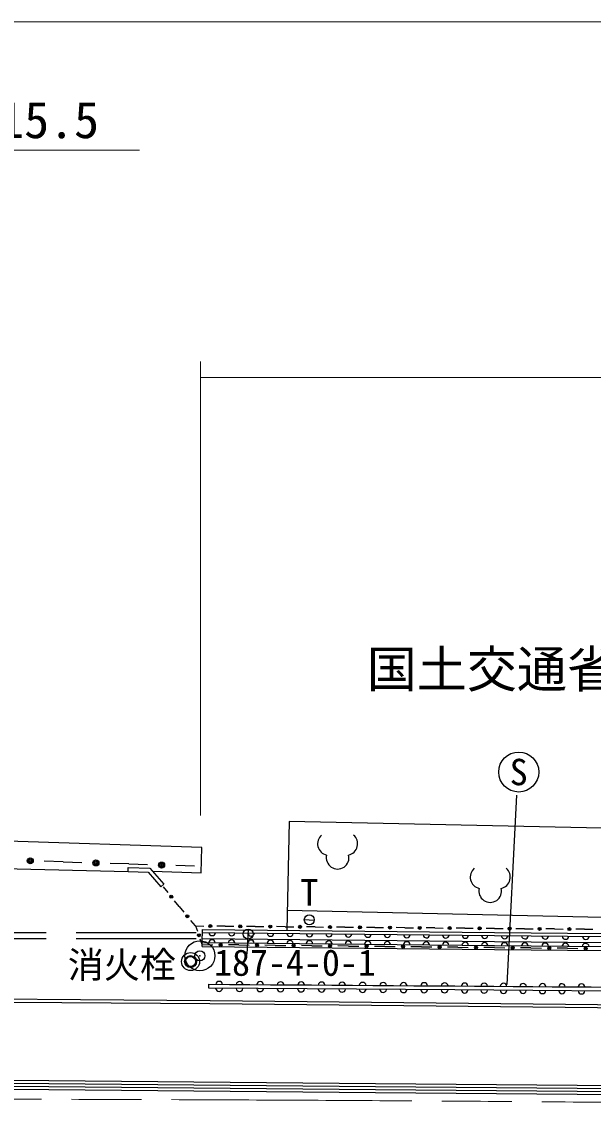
# Model space of a CAD drawing. Units: millimetres, scale not verified. Extents: x 40000 to 680000, y 20000 to 380000.
# Drawn here: x 109466 to 138021, y 288177 to 342446 of the extents above; entities that cross this region are included whole.
import ezdxf
from ezdxf.enums import TextEntityAlignment as Align

# ---------------------------------------------------------------- set-up
doc = ezdxf.new("R2010")
doc.units = ezdxf.units.MM
doc.header["$LTSCALE"] = 1000
doc.header["$PDMODE"] = 32
doc.header["$PDSIZE"] = 500
doc.linetypes.add('CHAIN', pattern=[18.5, 12, -1.5, 3.5, -1.5])
doc.linetypes.add('DASHED', pattern=[7.5, 6, -1.5])
for name, color, linetype, lineweight in [('M-BGD', 7, 'Continuous', 25), ('M-BGD-EXST', 7, 'Continuous', 25), ('M-BMK', 2, 'CHAIN', 13), ('M-BMK-HTXT', 7, 'Continuous', 13), ('M-BMK-SRVR', 3, 'Continuous', 25), ('M-STR-HTXT', 7, 'Continuous', 13), ('M-STR-STRC', 7, 'Continuous', 25)]:
    doc.layers.add(name, color=color, linetype=linetype, lineweight=lineweight)
doc.styles.add('ＭＳ ゴシック', font='')
doc.styles.get('ＭＳ ゴシック').set_extended_font_data('MS Gothic')

msp = doc.modelspace()

# ---------------------------------------------------------------- linework, layer by layer
at = {"layer": 'M-BGD'}
for p, q in [((122827, 302503), (122708, 297059)), ((142712, 302068), (122827, 302503)), ((118465, 301196), (104722, 301644)), ((118424, 299937), (118465, 301196)), ((108534, 300149), (114777, 300001)), ((111534, 300483), (110596, 300512)), ((111534, 300483), (112471, 300453)), ((114815, 300379), (113877, 300409)), ((114777, 300001), (114781, 300201)), ((114815, 300379), (115752, 300350)), ((118096, 300276), (117158, 300305)), ((116008, 300015), (118424, 299937)), ((116419, 299232), (116571, 299363)), ((116530, 299232), (116760, 298953)), ((117335, 298257), (117105, 298536)), ((117335, 298257), (117566, 297979)), ((122730, 298074), (142615, 297639)), ((118141, 297283), (117911, 297562)), ((118141, 297283), (118240, 297018)), ((118141, 297283), (118568, 297280)), ((118489, 296453), (118496, 297103)), ((119636, 297271), (119209, 297274)), ((119636, 297271), (120064, 297267)), ((121131, 297258), (120704, 297262)), ((121131, 297258), (121559, 297254)), ((122626, 297245), (122199, 297249)), ((122626, 297245), (123054, 297242)), ((124122, 297233), (123694, 297236)), ((124122, 297233), (124549, 297229)), ((125617, 297220), (125189, 297223)), ((125617, 297220), (126044, 297216)), ((127112, 297207), (126685, 297211)), ((127112, 297207), (127539, 297204)), ((128607, 297194), (128180, 297198)), ((128607, 297194), (129034, 297191)), ((130102, 297182), (129675, 297185)), ((130102, 297182), (130529, 297178)), ((131597, 297169), (131170, 297173)), ((131597, 297169), (132024, 297165)), ((133092, 297156), (132665, 297160)), ((133092, 297156), (133519, 297153)), ((134587, 297144), (134160, 297147)), ((134587, 297144), (135014, 297140)), ((136082, 297131), (135655, 297135)), ((136082, 297131), (136509, 297127)), ((137577, 297118), (137150, 297122)), ((137577, 297118), (138004, 297115)), ((118488, 296353), (118389, 296619)), ((118487, 296253), (118489, 296453)), ((118488, 296353), (119009, 296348)), ((120312, 296334), (119791, 296339)), ((120312, 296334), (120833, 296329)), ((122136, 296315), (121615, 296320)), ((122136, 296315), (122657, 296310)), ((123960, 296296), (123439, 296301)), ((123960, 296296), (124481, 296291)), ((125784, 296277), (125263, 296282)), ((125784, 296277), (126305, 296272)), ((127608, 296258), (127087, 296263)), ((127608, 296258), (128129, 296253)), ((129432, 296239), (128911, 296244)), ((129432, 296239), (129953, 296234)), ((131256, 296220), (130735, 296225)), ((131256, 296220), (131777, 296215)), ((133080, 296201), (132559, 296206)), ((133080, 296201), (133602, 296196)), ((134906, 296184), (134385, 296189)), ((134906, 296184), (135428, 296180)), ((136733, 296168), (136211, 296172)), ((136733, 296168), (137255, 296163)), ((118813, 294168), (118815, 294368)), ((118815, 294368), (119839, 294361)), ((119839, 294361), (120864, 294354)), ((120864, 294354), (121888, 294347)), ((121888, 294347), (122912, 294341)), ((122912, 294341), (123937, 294334)), ((123937, 294334), (124961, 294327)), ((124961, 294327), (125985, 294320)), ((125985, 294320), (127010, 294314)), ((127010, 294314), (128034, 294307)), ((128034, 294307), (129059, 294300)), ((129059, 294300), (130083, 294293)), ((130083, 294293), (131107, 294287)), ((131107, 294287), (132081, 294279)), ((132081, 294279), (133054, 294271)), ((133054, 294271), (134027, 294264)), ((134027, 294264), (135000, 294256)), ((135000, 294256), (135974, 294249)), ((135974, 294249), (136947, 294241)), ((136947, 294241), (137920, 294234)), ((137920, 294234), (138893, 294226))]:
    msp.add_line(p, q, dxfattribs=at)
at = {"layer": 'M-BGD', "linetype": 'DASHED'}
for p, q in [((104682, 296968), (118494, 296953)), ((104681, 296668), (118491, 296653))]:
    msp.add_line(p, q, dxfattribs=at)
at = {"layer": 'M-BGD'}
for points in [[(114781, 300201), (115870, 300175), (116571, 299363)], [(114777, 300001), (115776, 299977), (116419, 299232)], [(118494, 296953), (133086, 296801), (151351, 296634), (167530, 296489), (184150, 296349)], [(118496, 297103), (133087, 296951), (151352, 296784), (167531, 296639), (184094, 296499)], [(118489, 296453), (133081, 296301), (151347, 296134), (167526, 295989), (184772, 295844)], [(118491, 296653), (133083, 296501), (151348, 296334), (167527, 296189), (184774, 296044)], [(118487, 296253), (133079, 296101), (151345, 295934), (167524, 295789), (184771, 295644)], [(196092, 294535), (195014, 294000), (193808, 293609), (192567, 293529), (180919, 293660), (168618, 293761), (155085, 293874), (142785, 293996), (131106, 294087), (118813, 294168)]]:
    msp.add_lwpolyline(points, dxfattribs=at)
for centre, radius in [((109893, 300534), 150), ((109893, 300534), 99), ((109893, 300534), 49), ((113174, 300431), 150), ((113174, 300431), 99), ((113174, 300431), 49), ((116455, 300327), 150), ((116455, 300327), 99), ((116455, 300327), 49), ((116933, 298744), 75), ((116933, 298744), 49.5), ((116933, 298744), 24.5), ((117738, 297770), 75), ((117738, 297770), 49.5), ((117738, 297770), 24.5), ((118315, 296818), 75), ((118315, 296818), 49.5), ((118889, 297277), 75), ((118889, 297277), 49.5), ((118889, 297277), 24.5), ((120384, 297264), 75), ((120384, 297264), 49.5), ((120384, 297264), 24.5), ((121879, 297252), 75), ((121879, 297252), 49.5), ((121879, 297252), 24.5), ((123374, 297239), 75), ((123374, 297239), 49.5), ((123374, 297239), 24.5), ((124869, 297226), 75), ((124869, 297226), 49.5), ((124869, 297226), 24.5), ((126364, 297214), 75), ((126364, 297214), 49.5), ((126364, 297214), 24.5), ((127859, 297201), 75), ((127859, 297201), 49.5), ((127859, 297201), 24.5), ((129354, 297188), 75), ((129354, 297188), 49.5), ((129354, 297188), 24.5), ((130849, 297175), 75), ((130849, 297175), 49.5), ((130849, 297175), 24.5), ((132344, 297163), 75), ((132344, 297163), 49.5), ((132344, 297163), 24.5), ((133839, 297150), 75), ((133839, 297150), 49.5), ((133839, 297150), 24.5), ((135335, 297137), 75), ((135335, 297137), 49.5), ((135335, 297137), 24.5), ((136830, 297125), 75), ((136830, 297125), 49.5), ((136830, 297125), 24.5), ((118315, 296818), 24.5), ((119400, 296344), 75), ((119400, 296344), 49.5), ((119400, 296344), 24.5), ((121224, 296325), 75), ((121224, 296325), 49.5), ((121224, 296325), 24.5), ((123048, 296306), 75), ((123048, 296306), 49.5), ((123048, 296306), 24.5), ((124872, 296287), 75), ((124872, 296287), 49.5), ((124872, 296287), 24.5), ((126696, 296268), 75), ((126696, 296268), 49.5), ((128520, 296249), 75), ((126696, 296268), 24.5), ((128520, 296249), 49.5), ((128520, 296249), 24.5), ((130344, 296230), 75), ((130344, 296230), 49.5), ((130344, 296230), 24.5), ((132168, 296211), 75), ((132168, 296211), 49.5), ((132168, 296211), 24.5), ((133993, 296193), 75), ((133993, 296193), 49.5), ((133993, 296193), 24.5), ((135820, 296176), 75), ((135820, 296176), 49.5), ((135820, 296176), 24.5), ((137646, 296159), 75), ((137646, 296159), 49.5), ((137646, 296159), 24.5), ((117903, 295502), 250)]:
    msp.add_circle(centre, radius, dxfattribs=at)
for centre, radius, start, end in [((118981, 296961), 163, 183.8558, 354.9496), ((119954, 296950), 163, 183.8558, 354.9513), ((120926, 296940), 163, 183.8557, 354.9514), ((121899, 296930), 163, 183.8558, 354.9495), ((122872, 296920), 163, 183.8558, 354.9496), ((123845, 296910), 163, 183.8566, 354.9505), ((124817, 296900), 163, 183.8557, 354.9514), ((125790, 296890), 163, 183.8558, 354.9496), ((126763, 296879), 163, 183.8558, 354.9495), ((127736, 296869), 163, 183.8557, 354.9514), ((118975, 296435), 163, 3.8593, 174.9477), ((119948, 296425), 163, 3.8574, 174.9478), ((120921, 296415), 163, 3.8566, 174.9487), ((121894, 296405), 163, 3.8574, 174.9478), ((122867, 296395), 163, 3.8574, 174.9478), ((123839, 296385), 163, 3.8566, 174.9487), ((124812, 296375), 163, 3.8574, 174.9478), ((125785, 296364), 163, 3.8574, 174.9478), ((126758, 296354), 163, 3.8566, 174.9505), ((127730, 296344), 163, 3.8574, 174.9496), ((128703, 296334), 163, 3.8574, 174.9496), ((128708, 296859), 163, 183.8558, 354.9513), ((129676, 296324), 163, 3.8566, 174.9505), ((129681, 296849), 163, 183.8557, 354.9514), ((130649, 296314), 163, 3.8574, 174.9496), ((130654, 296839), 163, 183.8566, 354.9487), ((131622, 296304), 163, 3.8574, 174.9496), ((131627, 296829), 163, 183.8576, 354.9495), ((132594, 296293), 163, 3.8566, 174.9505), ((132599, 296819), 163, 183.8557, 354.9514), ((133587, 296276), 170, 6.248, 172.7127), ((133593, 296817), 170, 186.3374, 352.6151), ((134600, 296267), 170, 6.248, 172.7127), ((134608, 296807), 170, 186.3364, 352.6144), ((135613, 296258), 170, 6.2479, 172.7128), ((135623, 296798), 170, 186.3374, 352.6151), ((136626, 296249), 170, 6.2479, 172.7128), ((136638, 296789), 170, 186.3374, 352.6151), ((137640, 296240), 170, 6.2479, 172.7128), ((137652, 296780), 170, 186.3382, 352.6142), ((119326, 294187), 172, 187.0194, 352.2238), ((119327, 294342), 172, 7.0176, 172.224), ((120350, 294180), 172, 187.0193, 352.2239), ((120351, 294335), 172, 7.0175, 172.2241), ((121375, 294173), 172, 187.0193, 352.2239), ((121376, 294329), 172, 7.0183, 172.2232), ((122399, 294166), 172, 187.0193, 352.2239), ((122400, 294322), 172, 7.0183, 172.2232), ((123424, 294315), 172, 7.0176, 172.224), ((124449, 294308), 172, 7.0201, 172.223), ((125473, 294302), 172, 7.0201, 172.223), ((126498, 294295), 172, 7.0194, 172.2238), ((127522, 294288), 172, 7.0193, 172.2239), ((128546, 294281), 172, 7.0201, 172.223), ((129571, 294274), 172, 7.0194, 172.2238), ((130595, 294268), 172, 7.0194, 172.2238), ((131594, 294270), 163, 4.0362, 175.078), ((132567, 294263), 163, 4.0362, 175.078), ((133540, 294255), 163, 4.0381, 175.0779), ((134514, 294247), 163, 4.0381, 175.0779), ((135487, 294240), 163, 4.0381, 175.0761), ((136460, 294232), 163, 4.0362, 175.078), ((137433, 294225), 163, 4.0362, 175.078), ((123423, 294159), 172, 187.0194, 352.2238), ((124448, 294153), 172, 187.0195, 352.2221), ((125472, 294146), 172, 187.0176, 352.224), ((126496, 294139), 172, 187.0176, 352.224), ((127521, 294132), 172, 187.0175, 352.2241), ((128545, 294126), 172, 187.0175, 352.2241), ((129570, 294119), 172, 187.0176, 352.224), ((130594, 294112), 172, 187.0176, 352.224), ((131593, 294095), 163, 184.0364, 355.0798), ((132566, 294088), 163, 184.0364, 355.078), ((133539, 294080), 163, 184.0364, 355.078), ((134512, 294073), 163, 184.0345, 355.0799), ((135486, 294065), 163, 184.0345, 355.0799), ((136459, 294058), 163, 184.0345, 355.0799), ((137432, 294050), 163, 184.0345, 355.0799)]:
    msp.add_arc(centre, radius, start, end, dxfattribs=at)
at = {"layer": 'M-BGD-EXST'}
for p, q in [((134182, 303820), (133707, 294365)), ((123584, 297602), (124083, 297576)), ((120729, 295880), (120795, 297129))]:
    msp.add_line(p, q, dxfattribs=at)
for centre, radius in [((134297, 304971), 1000), ((123833, 297589), 250), ((120781, 296879), 250)]:
    msp.add_circle(centre, radius, dxfattribs=at)
for centre, radius, start, end in [((124823, 301387), 576, 130.601, 257.4715), ((125673, 301387), 576, 282.5301, 49.3974), ((125248, 300690), 566, 166.3144, 13.6855), ((132449, 299724), 576, 130.601, 257.4715), ((133299, 299724), 576, 282.5285, 49.399), ((132874, 299027), 566, 166.3144, 13.6855)]:
    msp.add_arc(centre, radius, start, end, dxfattribs=at)
at = {"layer": 'M-BMK'}
msp.add_arc((97493, -4717305), 5005950, 89.21647, 90.34704, dxfattribs=at)
at = {"layer": 'M-BMK-SRVR'}
msp.add_circle((118368, 295792), 750, dxfattribs=at)
msp.add_point((118368, 295792), dxfattribs=at)
at = {"layer": 'M-STR-HTXT'}
for p, q in [((87679, 342446), (185528, 342446)), ((118402, 302806), (118402, 325469)), ((184339, 324684), (118402, 324684))]:
    msp.add_line(p, q, dxfattribs=at)
msp.add_lwpolyline([(115357, 336027), (86163, 336027), (84665, 298329)], dxfattribs=at)
at = {"layer": 'M-STR-STRC'}
for points in [[(192713, 292878), (167927, 293101), (143073, 293299), (118873, 293550), (101599, 293668)], [(192712, 292728), (167926, 292951), (143072, 293149), (118871, 293400), (101598, 293518)], [(167621, 289048), (153349, 289175), (127139, 289399), (107176, 289577), (66415, 289925)], [(167620, 288898), (153348, 289025), (127137, 289249), (107174, 289427), (66416, 289775)], [(167618, 288748), (153346, 288875), (127136, 289099), (107173, 289277), (66417, 289625)], [(167617, 288598), (153345, 288725), (127135, 288949), (107172, 289127), (66418, 289475)]]:
    msp.add_lwpolyline(points, dxfattribs=at)
for radius in [450, 300]:
    msp.add_circle((117903, 295502), radius, dxfattribs=at)

# ---------------------------------------------------------------- texts
at = {"layer": 'M-BGD-EXST', "style": 'ＭＳ ゴシック'}
for s, p in [('S', (134297, 304971)), ('T', (123829, 298961)), ('消火栓', (114471, 295345))]:
    msp.add_text(s, height=1320, dxfattribs=at).set_placement(p, align=Align.MIDDLE_CENTER)
at = {"layer": 'M-BMK-HTXT', "style": 'ＭＳ ゴシック'}
msp.add_text('国土交通省防府国道維持出張所', height=1833, dxfattribs=at).set_placement((144205, 310112), align=Align.MIDDLE_CENTER)
at = {"layer": 'M-BMK-SRVR', "style": 'ＭＳ ゴシック'}
msp.add_text('187-4-0-1', height=1320, dxfattribs=at).set_placement((119076, 296112), align=Align.TOP_LEFT)
at = {"layer": 'M-STR-HTXT', "style": 'ＭＳ ゴシック'}
msp.add_text('ヒューム管φ=600L=15.5', height=1833, dxfattribs=at).set_placement((99898, 337547), align=Align.MIDDLE_CENTER)

doc.saveas('drawing.dxf')
